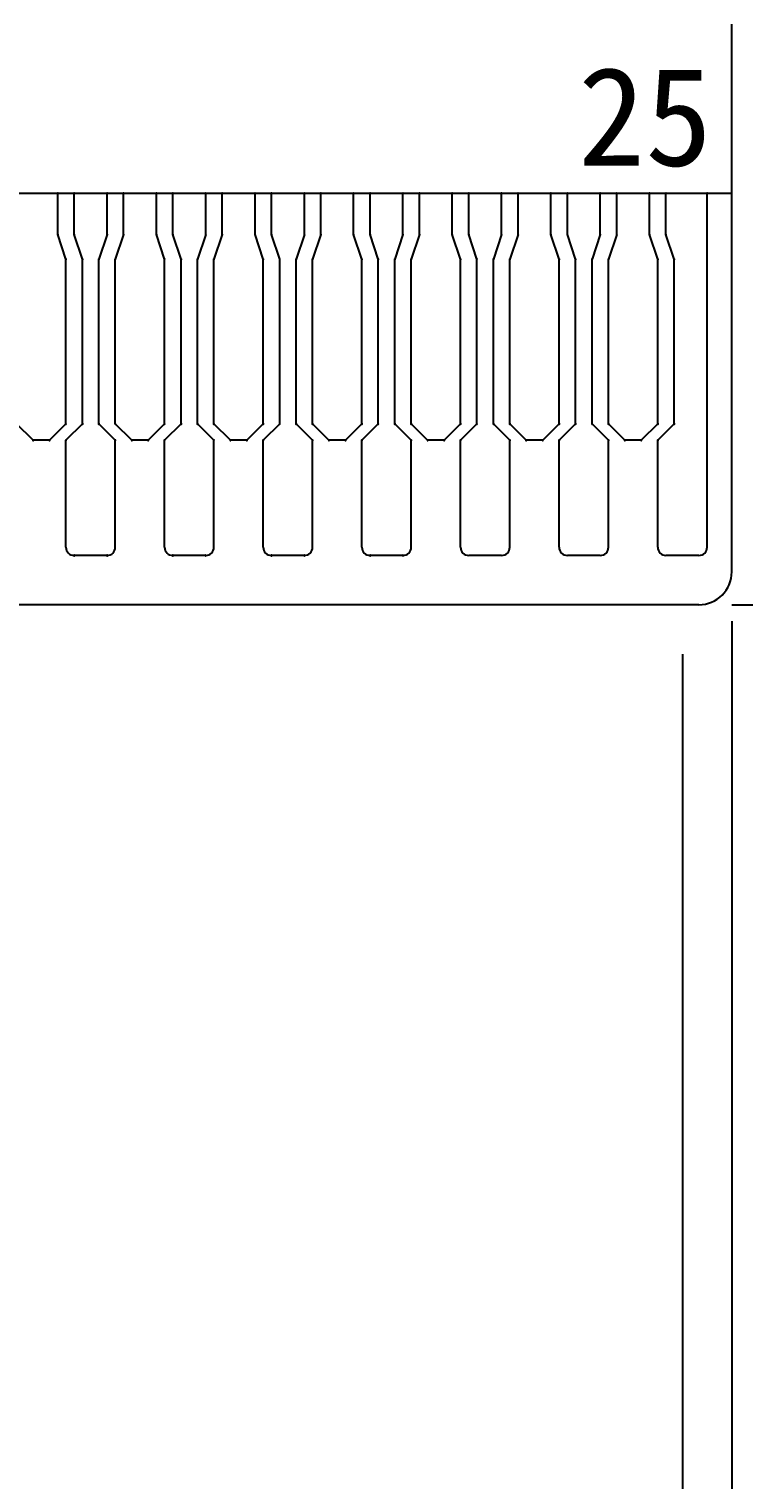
# Model space of a CAD drawing. Header units: millimetres. Extents: x 1040 to 3675, y 249 to 975.
# Drawn here: x 1476.22 to 1480.56, y 325.23 to 334.05 of the extents above; entities that cross this region are included whole.
import ezdxf

# ---------------------------------------------------------------- set-up
doc = ezdxf.new("R2010")
doc.units = ezdxf.units.MM
doc.layers.add('dim', color=3, linetype='Continuous')
doc.layers.add('KeepOutLayer', color=6, linetype='Continuous')
doc.styles.get("Standard").update_dxf_attribs({"font": 'txt', "bigfont": 'gbcbig.shx'})
doc.styles.add('宋体', font='')
doc.styles.get('宋体').set_extended_font_data('SimSun')
doc.dimstyles.new('ISO-25$0', dxfattribs={"dimtxt": 1.5, "dimasz": 1, "dimexe": 1, "dimexo": 0.3, "dimgap": 0.6, "dimtad": 0, "dimdsep": 46, "dimtxsty": 'Standard', "dimcen": 0, "dimadec": 0, "dimazin": 0, "dimtfac": 1, "dimtmove": 0, "dimatfit": 3, "dimfxl": 1, "dimarcsym": 0})

# ---------------------------------------------------------------- blocks, each defined once
blk = doc.blocks.new('*D108')
at = {"color": 0, "lineweight": -2, "transparency": 16777216}
for p, q in [((1472.6924, 330.4452), (1472.6924, 320.3546)), ((1480.4924, 330.4452), (1480.4924, 320.3546)), ((1472.6924, 321.3546), (1471.2598, 321.3546)), ((1479.4924, 321.3546), (1473.6924, 321.3546))]:
    blk.add_line(p, q, dxfattribs=at)
at = {"color": 0, "transparency": 16777216}
for points in [[(1473.6924, 321.5213), (1473.6924, 321.188), (1472.6924, 321.3546)], [(1479.4924, 321.5213), (1479.4924, 321.188), (1480.4924, 321.3546)]]:
    blk.add_solid(points, dxfattribs=at)
at = {"layer": 'Defpoints', "color": 0, "transparency": 16777216}
for p in [(1472.6924, 330.7452), (1480.4924, 330.7452), (1472.6924, 321.3546)]:
    blk.add_point(p, dxfattribs=at)
at = {"color": 0, "transparency": 16777216, "insert": (1466.5453, 321.3546), "char_height": 1.5, "attachment_point": 5, "style": '宋体'}
blk.add_mtext('7.8±0.1', dxfattribs=at)
blk = doc.blocks.new('*D111')
at = {"color": 0, "lineweight": -2, "transparency": 16777216}
for p, q in [((1472.9924, 330.2452), (1472.9924, 323.2445)), ((1480.1927, 330.2452), (1480.1927, 323.2445)), ((1472.9924, 324.2445), (1471.6924, 324.2445)), ((1479.1927, 324.2445), (1473.9924, 324.2445))]:
    blk.add_line(p, q, dxfattribs=at)
at = {"color": 0, "transparency": 16777216}
for points in [[(1473.9924, 324.4112), (1473.9924, 324.0779), (1472.9924, 324.2445)], [(1479.1927, 324.4112), (1479.1927, 324.0779), (1480.1927, 324.2445)]]:
    blk.add_solid(points, dxfattribs=at)
at = {"layer": 'Defpoints', "color": 0, "transparency": 16777216}
for p in [(1472.9924, 330.5452), (1480.1927, 330.5452), (1472.9924, 324.2445)]:
    blk.add_point(p, dxfattribs=at)
at = {"color": 0, "transparency": 16777216, "insert": (1466.3997, 324.2445), "char_height": 1.5, "attachment_point": 5, "style": '宋体'}
blk.add_mtext('7.2±0.03', dxfattribs=at)
blk = doc.blocks.new('*D112')
at = {"color": 0, "lineweight": -2, "transparency": 16777216}
for p, q in [((1476.8895, 336.045), (1491.4084, 336.045)), ((1490.4084, 335.045), (1490.4084, 331.5452)), ((1484.9424, 330.5452), (1491.4084, 330.5452)), ((1490.4084, 330.5452), (1490.4084, 329.0675))]:
    blk.add_line(p, q, dxfattribs=at)
at = {"color": 0, "transparency": 16777216}
for points in [[(1490.2418, 335.045), (1490.5751, 335.045), (1490.4084, 336.045)], [(1490.2418, 331.5452), (1490.5751, 331.5452), (1490.4084, 330.5452)]]:
    blk.add_solid(points, dxfattribs=at)
at = {"layer": 'Defpoints', "color": 0, "transparency": 16777216}
for p in [(1476.5895, 336.045), (1490.4084, 336.045), (1484.6424, 330.5452)]:
    blk.add_point(p, dxfattribs=at)
at = {"color": 0, "transparency": 16777216, "insert": (1490.4084, 324.3488), "char_height": 1.5, "attachment_point": 5, "rotation": 90, "style": '宋体'}
blk.add_mtext('5.5±0.1', dxfattribs=at)
blk = doc.blocks.new('*D113')
at = {"color": 0, "lineweight": -2, "transparency": 16777216}
for p, q in [((1485.1389, 334.0452), (1485.1389, 335.0452)), ((1480.7924, 333.0452), (1486.1389, 333.0452)), ((1485.1389, 333.0452), (1485.1389, 330.5452)), ((1480.5924, 330.5452), (1486.1389, 330.5452)), ((1485.1389, 329.5452), (1485.1389, 326.4809))]:
    blk.add_line(p, q, dxfattribs=at)
at = {"color": 0, "transparency": 16777216}
for points in [[(1484.9722, 334.0452), (1485.3056, 334.0452), (1485.1389, 333.0452)], [(1484.9722, 329.5452), (1485.3056, 329.5452), (1485.1389, 330.5452)]]:
    blk.add_solid(points, dxfattribs=at)
at = {"layer": 'Defpoints', "color": 0, "transparency": 16777216}
for p in [(1480.4924, 333.0452), (1485.1389, 333.0452), (1480.2924, 330.5452)]:
    blk.add_point(p, dxfattribs=at)
at = {"color": 0, "transparency": 16777216, "insert": (1485.1389, 321.7538), "char_height": 1.5, "attachment_point": 5, "rotation": 90, "style": '宋体'}
blk.add_mtext('2.5±0.1', dxfattribs=at)
blk = doc.blocks.new('*D218')
at = {"color": 0, "lineweight": -2, "transparency": 16777216}
for p, q in [((1476.8895, 338.045), (1496.155, 338.045)), ((1495.155, 337.045), (1495.155, 331.5452)), ((1480.4927, 330.5452), (1496.155, 330.5452)), ((1495.155, 330.5452), (1495.155, 329.5452))]:
    blk.add_line(p, q, dxfattribs=at)
at = {"color": 0, "transparency": 16777216}
for points in [[(1494.9883, 337.045), (1495.3216, 337.045), (1495.155, 338.045)], [(1494.9883, 331.5452), (1495.3216, 331.5452), (1495.155, 330.5452)]]:
    blk.add_solid(points, dxfattribs=at)
at = {"layer": 'Defpoints', "color": 0, "transparency": 16777216}
for p in [(1476.5895, 338.045), (1495.155, 338.045), (1480.1927, 330.5452)]:
    blk.add_point(p, dxfattribs=at)
at = {"color": 0, "transparency": 16777216, "insert": (1495.155, 324.8306), "char_height": 1.5, "attachment_point": 5, "rotation": 90, "style": '宋体'}
blk.add_mtext('7.5±0.1', dxfattribs=at)

msp = doc.modelspace()

# ---------------------------------------------------------------- linework, layer by layer
at = {"color": 30}
for p, q in [((1480.4924, 330.7452), (1480.4924, 334.0754)), ((1480.4924, 330.7452), (1480.4924, 333.8452)), ((1480.2924, 330.5452), (1472.8924, 330.5452))]:
    msp.add_line(p, q, dxfattribs=at)
msp.add_line((1480.4924, 333.0452), (1472.6924, 333.0452))
at = {"color": 30, "linetype": 'Continuous'}
msp.add_line((1480.2924, 330.5452), (1472.8924, 330.5452), dxfattribs=at)
at = {"color": 30}
msp.add_arc((1480.2924, 330.7452), 0.2, 270, 0, dxfattribs=at)
msp.add_arc((1480.2924, 330.7452), 0.2, 270, 0, dxfattribs=at)
at = {"layer": 'KeepOutLayer', "color": 2}
for p, q in [((1476.3927, 332.7952), (1476.3927, 333.0452)), ((1476.4927, 332.7952), (1476.4927, 333.0452)), ((1476.6927, 332.7952), (1476.6927, 333.0452)), ((1476.7927, 332.7952), (1476.7927, 333.0452)), ((1476.9927, 332.7952), (1476.9927, 333.0452)), ((1477.0927, 332.7952), (1477.0927, 333.0452)), ((1477.2927, 332.7952), (1477.2927, 333.0452)), ((1477.3927, 332.7952), (1477.3927, 333.0452)), ((1477.5927, 332.7952), (1477.5927, 333.0452)), ((1477.6927, 332.7952), (1477.6927, 333.0452)), ((1477.8927, 332.7952), (1477.8927, 333.0452)), ((1477.9927, 332.7952), (1477.9927, 333.0452)), ((1478.1927, 332.7952), (1478.1927, 333.0452)), ((1478.2927, 332.7952), (1478.2927, 333.0452)), ((1478.4927, 332.7952), (1478.4927, 333.0452)), ((1478.5927, 332.7952), (1478.5927, 333.0452)), ((1478.7927, 332.7952), (1478.7927, 333.0452)), ((1478.8927, 332.7952), (1478.8927, 333.0452)), ((1479.0927, 332.7952), (1479.0927, 333.0452)), ((1479.1927, 332.7952), (1479.1927, 333.0452)), ((1479.3927, 332.7952), (1479.3927, 333.0452)), ((1479.4927, 332.7952), (1479.4927, 333.0452)), ((1479.6927, 332.7952), (1479.6927, 333.0452)), ((1479.7927, 332.7952), (1479.7927, 333.0452)), ((1479.9927, 332.7952), (1479.9927, 333.0452)), ((1480.0927, 332.7952), (1480.0927, 333.0452)), ((1480.0927, 332.7952), (1480.0927, 333.0452)), ((1480.3427, 330.8952), (1480.3427, 333.0452)), ((1476.4427, 332.6452), (1476.3927, 332.7952)), ((1476.5427, 332.6452), (1476.4927, 332.7952)), ((1476.6927, 332.7952), (1476.6427, 332.6452)), ((1476.7927, 332.7952), (1476.7427, 332.6452)), ((1477.0427, 332.6452), (1476.9927, 332.7952)), ((1477.1427, 332.6452), (1477.0927, 332.7952)), ((1477.2927, 332.7952), (1477.2427, 332.6452)), ((1477.3927, 332.7952), (1477.3427, 332.6452)), ((1477.6427, 332.6452), (1477.5927, 332.7952)), ((1477.7427, 332.6452), (1477.6927, 332.7952)), ((1477.8927, 332.7952), (1477.8427, 332.6452)), ((1477.9927, 332.7952), (1477.9427, 332.6452)), ((1478.2427, 332.6452), (1478.1927, 332.7952)), ((1478.3427, 332.6452), (1478.2927, 332.7952)), ((1478.4927, 332.7952), (1478.4427, 332.6452)), ((1478.5927, 332.7952), (1478.5427, 332.6452)), ((1478.8427, 332.6452), (1478.7927, 332.7952)), ((1478.9427, 332.6452), (1478.8927, 332.7952)), ((1479.0927, 332.7952), (1479.0427, 332.6452)), ((1479.1927, 332.7952), (1479.1427, 332.6452)), ((1479.4427, 332.6452), (1479.3927, 332.7952)), ((1479.5427, 332.6452), (1479.4927, 332.7952)), ((1479.6927, 332.7952), (1479.6427, 332.6452)), ((1479.7927, 332.7952), (1479.7427, 332.6452)), ((1480.0427, 332.6452), (1479.9927, 332.7952)), ((1480.1427, 332.6452), (1480.0927, 332.7952)), ((1480.1427, 332.6452), (1480.0927, 332.7952)), ((1476.4427, 331.6452), (1476.4427, 332.6452)), ((1476.5427, 331.6452), (1476.5427, 332.6452)), ((1476.6427, 331.6452), (1476.6427, 332.6452)), ((1476.7427, 331.6452), (1476.7427, 332.6452)), ((1477.0427, 331.6452), (1477.0427, 332.6452)), ((1477.1427, 331.6452), (1477.1427, 332.6452)), ((1477.2427, 331.6452), (1477.2427, 332.6452)), ((1477.3427, 331.6452), (1477.3427, 332.6452)), ((1477.6427, 331.6452), (1477.6427, 332.6452)), ((1477.7427, 331.6452), (1477.7427, 332.6452)), ((1477.8427, 331.6452), (1477.8427, 332.6452)), ((1477.9427, 331.6452), (1477.9427, 332.6452)), ((1478.2427, 331.6452), (1478.2427, 332.6452)), ((1478.3427, 331.6452), (1478.3427, 332.6452)), ((1478.4427, 331.6452), (1478.4427, 332.6452)), ((1478.5427, 331.6452), (1478.5427, 332.6452)), ((1478.8427, 331.6452), (1478.8427, 332.6452)), ((1478.9427, 331.6452), (1478.9427, 332.6452)), ((1479.0427, 331.6452), (1479.0427, 332.6452)), ((1479.1427, 331.6452), (1479.1427, 332.6452)), ((1479.4427, 331.6452), (1479.4427, 332.6452)), ((1479.5427, 331.6452), (1479.5427, 332.6452)), ((1479.6427, 331.6452), (1479.6427, 332.6452)), ((1479.7427, 331.6452), (1479.7427, 332.6452)), ((1480.0427, 331.6452), (1480.0427, 332.6452)), ((1480.0427, 331.6452), (1480.0427, 332.6452)), ((1480.1427, 331.6452), (1480.1427, 332.6452)), ((1480.1427, 331.6452), (1480.1427, 332.6452)), ((1476.2427, 331.5452), (1476.1427, 331.6452)), ((1476.4427, 331.6452), (1476.3427, 331.5452)), ((1476.5427, 331.6452), (1476.4427, 331.5452)), ((1476.7427, 331.5452), (1476.6427, 331.6452)), ((1476.8427, 331.5452), (1476.7427, 331.6452)), ((1477.0427, 331.6452), (1476.9427, 331.5452)), ((1477.1427, 331.6452), (1477.0427, 331.5452)), ((1477.3427, 331.5452), (1477.2427, 331.6452)), ((1477.4427, 331.5452), (1477.3427, 331.6452)), ((1477.6427, 331.6452), (1477.5427, 331.5452)), ((1477.7427, 331.6452), (1477.6427, 331.5452)), ((1477.9427, 331.5452), (1477.8427, 331.6452)), ((1478.0427, 331.5452), (1477.9427, 331.6452)), ((1478.2427, 331.6452), (1478.1427, 331.5452)), ((1478.3427, 331.6452), (1478.2427, 331.5452)), ((1478.5427, 331.5452), (1478.4427, 331.6452)), ((1478.6427, 331.5452), (1478.5427, 331.6452)), ((1478.8427, 331.6452), (1478.7427, 331.5452)), ((1478.9427, 331.6452), (1478.8427, 331.5452)), ((1479.1427, 331.5452), (1479.0427, 331.6452)), ((1479.2427, 331.5452), (1479.1427, 331.6452)), ((1479.4427, 331.6452), (1479.3427, 331.5452)), ((1479.5427, 331.6452), (1479.4427, 331.5452)), ((1479.7427, 331.5452), (1479.6427, 331.6452)), ((1479.8427, 331.5452), (1479.7427, 331.6452)), ((1480.0427, 331.6452), (1479.9427, 331.5452)), ((1480.1427, 331.6452), (1480.0427, 331.5452)), ((1480.1427, 331.6452), (1480.0427, 331.5452)), ((1476.3427, 331.5452), (1476.2427, 331.5452)), ((1476.4427, 330.8952), (1476.4427, 331.5452)), ((1476.7427, 330.8952), (1476.7427, 331.5452)), ((1476.9427, 331.5452), (1476.8427, 331.5452)), ((1477.0427, 330.8952), (1477.0427, 331.5452)), ((1477.3427, 330.8952), (1477.3427, 331.5452)), ((1477.5427, 331.5452), (1477.4427, 331.5452)), ((1477.6427, 330.8952), (1477.6427, 331.5452)), ((1477.6427, 330.8952), (1477.6427, 331.5452)), ((1477.9427, 330.8952), (1477.9427, 331.5452)), ((1478.1427, 331.5452), (1478.0427, 331.5452)), ((1478.2427, 330.8952), (1478.2427, 331.5452)), ((1478.5427, 330.8952), (1478.5427, 331.5452)), ((1478.7427, 331.5452), (1478.6427, 331.5452)), ((1478.8427, 330.8952), (1478.8427, 331.5452)), ((1479.1427, 330.8952), (1479.1427, 331.5452)), ((1479.3427, 331.5452), (1479.2427, 331.5452)), ((1479.4427, 330.8952), (1479.4427, 331.5452)), ((1479.7427, 330.8952), (1479.7427, 331.5452)), ((1479.9427, 331.5452), (1479.8427, 331.5452)), ((1480.0427, 330.8952), (1480.0427, 331.5452)), ((1480.3427, 330.8952), (1480.3427, 331.5452)), ((1476.6927, 330.8452), (1476.4927, 330.8452)), ((1477.2927, 330.8452), (1477.0927, 330.8452)), ((1477.8927, 330.8452), (1477.6927, 330.8452)), ((1478.4927, 330.8452), (1478.2927, 330.8452)), ((1479.0927, 330.8452), (1478.8927, 330.8452)), ((1479.6927, 330.8452), (1479.4927, 330.8452)), ((1480.2927, 330.8452), (1480.0927, 330.8452)), ((1480.2927, 330.8452), (1480.0927, 330.8452))]:
    msp.add_line(p, q, dxfattribs=at)
for centre, radius, start, end in [((1476.3927, 333.0452), 0.0025, 0, 180), ((1476.3927, 333.0452), 0.0025, 180, 0), ((1476.4927, 333.0452), 0.0025, 0, 180), ((1476.4927, 333.0452), 0.0025, 180, 0), ((1476.6927, 333.0452), 0.0025, 0, 180), ((1476.6927, 333.0452), 0.0025, 180, 0), ((1476.7927, 333.0452), 0.0025, 0, 180), ((1476.7927, 333.0452), 0.0025, 180, 0), ((1476.9927, 333.0452), 0.0025, 0, 180), ((1476.9927, 333.0452), 0.0025, 180, 0), ((1477.0927, 333.0452), 0.0025, 0, 180), ((1477.0927, 333.0452), 0.0025, 180, 0), ((1477.2927, 333.0452), 0.0025, 0, 180), ((1477.2927, 333.0452), 0.0025, 180, 0), ((1477.3927, 333.0452), 0.0025, 0, 180), ((1477.3927, 333.0452), 0.0025, 180, 0), ((1477.5927, 333.0452), 0.0025, 0, 180), ((1477.5927, 333.0452), 0.0025, 180, 0), ((1477.6927, 333.0452), 0.0025, 0, 180), ((1477.6927, 333.0452), 0.0025, 180, 0), ((1477.8927, 333.0452), 0.0025, 0, 180), ((1477.8927, 333.0452), 0.0025, 180, 0), ((1477.9927, 333.0452), 0.0025, 0, 180), ((1477.9927, 333.0452), 0.0025, 180, 0), ((1478.1927, 333.0452), 0.0025, 0, 180), ((1478.1927, 333.0452), 0.0025, 180, 0), ((1478.2927, 333.0452), 0.0025, 0, 180), ((1478.2927, 333.0452), 0.0025, 180, 0), ((1478.4927, 333.0452), 0.0025, 0, 180), ((1478.4927, 333.0452), 0.0025, 180, 0), ((1478.5927, 333.0452), 0.0025, 0, 180), ((1478.5927, 333.0452), 0.0025, 180, 0), ((1478.7927, 333.0452), 0.0025, 0, 180), ((1478.7927, 333.0452), 0.0025, 180, 0), ((1478.8927, 333.0452), 0.0025, 0, 180), ((1478.8927, 333.0452), 0.0025, 180, 0), ((1479.0927, 333.0452), 0.0025, 0, 180), ((1479.0927, 333.0452), 0.0025, 180, 0), ((1479.1927, 333.0452), 0.0025, 0, 180), ((1479.1927, 333.0452), 0.0025, 180, 0), ((1479.3927, 333.0452), 0.0025, 0, 180), ((1479.3927, 333.0452), 0.0025, 180, 0), ((1479.4927, 333.0452), 0.0025, 0, 180), ((1479.4927, 333.0452), 0.0025, 180, 0), ((1479.6927, 333.0452), 0.0025, 0, 180), ((1479.6927, 333.0452), 0.0025, 180, 0), ((1479.7927, 333.0452), 0.0025, 0, 180), ((1479.7927, 333.0452), 0.0025, 180, 0), ((1479.9927, 333.0452), 0.0025, 0, 180), ((1479.9927, 333.0452), 0.0025, 180, 0), ((1480.0927, 333.0452), 0.0025, 0, 180), ((1480.0927, 333.0452), 0.0025, 0, 180), ((1480.0927, 333.0452), 0.0025, 180, 0), ((1480.0927, 333.0452), 0.0025, 180, 0), ((1480.3427, 333.0452), 0.0025, 0, 180), ((1480.3427, 333.0452), 0.0025, 180, 0), ((1476.3927, 332.7952), 0.0025, 0, 180), ((1476.3927, 332.7952), 0.0025, 0, 180), ((1476.3927, 332.7952), 0.0025, 180, 0), ((1476.3927, 332.7952), 0.0025, 180, 0), ((1476.4927, 332.7952), 0.0025, 0, 180), ((1476.4927, 332.7952), 0.0025, 0, 180), ((1476.4927, 332.7952), 0.0025, 180, 0), ((1476.4927, 332.7952), 0.0025, 180, 0), ((1476.6927, 332.7952), 0.0025, 0, 180), ((1476.6927, 332.7952), 0.0025, 0, 180), ((1476.6927, 332.7952), 0.0025, 180, 0), ((1476.6927, 332.7952), 0.0025, 180, 0), ((1476.7927, 332.7952), 0.0025, 0, 180), ((1476.7927, 332.7952), 0.0025, 0, 180), ((1476.7927, 332.7952), 0.0025, 180, 0), ((1476.7927, 332.7952), 0.0025, 180, 0), ((1476.9927, 332.7952), 0.0025, 0, 180), ((1476.9927, 332.7952), 0.0025, 0, 180), ((1476.9927, 332.7952), 0.0025, 180, 0), ((1476.9927, 332.7952), 0.0025, 180, 0), ((1477.0927, 332.7952), 0.0025, 0, 180), ((1477.0927, 332.7952), 0.0025, 0, 180), ((1477.0927, 332.7952), 0.0025, 180, 0), ((1477.0927, 332.7952), 0.0025, 180, 0), ((1477.2927, 332.7952), 0.0025, 0, 180), ((1477.2927, 332.7952), 0.0025, 0, 180), ((1477.2927, 332.7952), 0.0025, 180, 0), ((1477.2927, 332.7952), 0.0025, 180, 0), ((1477.3927, 332.7952), 0.0025, 0, 180), ((1477.3927, 332.7952), 0.0025, 0, 180), ((1477.3927, 332.7952), 0.0025, 180, 0), ((1477.3927, 332.7952), 0.0025, 180, 0), ((1477.5927, 332.7952), 0.0025, 0, 180), ((1477.5927, 332.7952), 0.0025, 0, 180), ((1477.5927, 332.7952), 0.0025, 180, 0), ((1477.5927, 332.7952), 0.0025, 180, 0), ((1477.6927, 332.7952), 0.0025, 0, 180), ((1477.6927, 332.7952), 0.0025, 0, 180), ((1477.6927, 332.7952), 0.0025, 180, 0), ((1477.6927, 332.7952), 0.0025, 180, 0), ((1477.8927, 332.7952), 0.0025, 0, 180), ((1477.8927, 332.7952), 0.0025, 0, 180), ((1477.8927, 332.7952), 0.0025, 180, 0), ((1477.8927, 332.7952), 0.0025, 180, 0), ((1477.9927, 332.7952), 0.0025, 0, 180), ((1477.9927, 332.7952), 0.0025, 0, 180), ((1477.9927, 332.7952), 0.0025, 180, 0), ((1477.9927, 332.7952), 0.0025, 180, 0), ((1478.1927, 332.7952), 0.0025, 0, 180), ((1478.1927, 332.7952), 0.0025, 0, 180), ((1478.1927, 332.7952), 0.0025, 180, 0), ((1478.1927, 332.7952), 0.0025, 180, 0), ((1478.2927, 332.7952), 0.0025, 0, 180), ((1478.2927, 332.7952), 0.0025, 0, 180), ((1478.2927, 332.7952), 0.0025, 180, 0), ((1478.2927, 332.7952), 0.0025, 180, 0), ((1478.4927, 332.7952), 0.0025, 0, 180), ((1478.4927, 332.7952), 0.0025, 0, 180), ((1478.4927, 332.7952), 0.0025, 180, 0), ((1478.4927, 332.7952), 0.0025, 180, 0), ((1478.5927, 332.7952), 0.0025, 0, 180), ((1478.5927, 332.7952), 0.0025, 0, 180), ((1478.5927, 332.7952), 0.0025, 180, 0), ((1478.5927, 332.7952), 0.0025, 180, 0), ((1478.7927, 332.7952), 0.0025, 0, 180), ((1478.7927, 332.7952), 0.0025, 0, 180), ((1478.7927, 332.7952), 0.0025, 180, 0), ((1478.7927, 332.7952), 0.0025, 180, 0), ((1478.8927, 332.7952), 0.0025, 0, 180), ((1478.8927, 332.7952), 0.0025, 0, 180), ((1478.8927, 332.7952), 0.0025, 180, 0), ((1478.8927, 332.7952), 0.0025, 180, 0), ((1479.0927, 332.7952), 0.0025, 0, 180), ((1479.0927, 332.7952), 0.0025, 0, 180), ((1479.0927, 332.7952), 0.0025, 180, 0), ((1479.0927, 332.7952), 0.0025, 180, 0), ((1479.1927, 332.7952), 0.0025, 0, 180), ((1479.1927, 332.7952), 0.0025, 0, 180), ((1479.1927, 332.7952), 0.0025, 180, 0), ((1479.1927, 332.7952), 0.0025, 180, 0), ((1479.3927, 332.7952), 0.0025, 0, 180), ((1479.3927, 332.7952), 0.0025, 0, 180), ((1479.3927, 332.7952), 0.0025, 180, 0), ((1479.3927, 332.7952), 0.0025, 180, 0), ((1479.4927, 332.7952), 0.0025, 0, 180), ((1479.4927, 332.7952), 0.0025, 0, 180), ((1479.4927, 332.7952), 0.0025, 180, 0), ((1479.4927, 332.7952), 0.0025, 180, 0), ((1479.6927, 332.7952), 0.0025, 0, 180), ((1479.6927, 332.7952), 0.0025, 0, 180), ((1479.6927, 332.7952), 0.0025, 180, 0), ((1479.6927, 332.7952), 0.0025, 180, 0), ((1479.7927, 332.7952), 0.0025, 0, 180), ((1479.7927, 332.7952), 0.0025, 0, 180), ((1479.7927, 332.7952), 0.0025, 180, 0), ((1479.7927, 332.7952), 0.0025, 180, 0), ((1479.9927, 332.7952), 0.0025, 0, 180), ((1479.9927, 332.7952), 0.0025, 0, 180), ((1479.9927, 332.7952), 0.0025, 180, 0), ((1479.9927, 332.7952), 0.0025, 180, 0), ((1480.0927, 332.7952), 0.0025, 0, 180), ((1480.0927, 332.7952), 0.0025, 0, 180), ((1480.0927, 332.7952), 0.0025, 0, 180), ((1480.0927, 332.7952), 0.0025, 0, 180), ((1480.0927, 332.7952), 0.0025, 180, 0), ((1480.0927, 332.7952), 0.0025, 180, 0), ((1480.0927, 332.7952), 0.0025, 180, 0), ((1480.0927, 332.7952), 0.0025, 180, 0), ((1476.4427, 332.6452), 0.0025, 0, 180), ((1476.4427, 332.6452), 0.0025, 0, 180), ((1476.4427, 332.6452), 0.0025, 180, 0), ((1476.4427, 332.6452), 0.0025, 180, 0), ((1476.5427, 332.6452), 0.0025, 0, 180), ((1476.5427, 332.6452), 0.0025, 0, 180), ((1476.5427, 332.6452), 0.0025, 180, 0), ((1476.5427, 332.6452), 0.0025, 180, 0), ((1476.6427, 332.6452), 0.0025, 0, 180), ((1476.6427, 332.6452), 0.0025, 0, 180), ((1476.6427, 332.6452), 0.0025, 180, 0), ((1476.6427, 332.6452), 0.0025, 180, 0), ((1476.7427, 332.6452), 0.0025, 0, 180), ((1476.7427, 332.6452), 0.0025, 0, 180), ((1476.7427, 332.6452), 0.0025, 180, 0), ((1476.7427, 332.6452), 0.0025, 180, 0), ((1477.0427, 332.6452), 0.0025, 0, 180), ((1477.0427, 332.6452), 0.0025, 0, 180), ((1477.0427, 332.6452), 0.0025, 180, 0), ((1477.0427, 332.6452), 0.0025, 180, 0), ((1477.1427, 332.6452), 0.0025, 0, 180), ((1477.1427, 332.6452), 0.0025, 0, 180), ((1477.1427, 332.6452), 0.0025, 180, 0), ((1477.1427, 332.6452), 0.0025, 180, 0), ((1477.2427, 332.6452), 0.0025, 0, 180), ((1477.2427, 332.6452), 0.0025, 0, 180), ((1477.2427, 332.6452), 0.0025, 180, 0), ((1477.2427, 332.6452), 0.0025, 180, 0), ((1477.3427, 332.6452), 0.0025, 0, 180), ((1477.3427, 332.6452), 0.0025, 0, 180), ((1477.3427, 332.6452), 0.0025, 180, 0), ((1477.3427, 332.6452), 0.0025, 180, 0), ((1477.6427, 332.6452), 0.0025, 0, 180), ((1477.6427, 332.6452), 0.0025, 0, 180), ((1477.6427, 332.6452), 0.0025, 180, 0), ((1477.6427, 332.6452), 0.0025, 180, 0), ((1477.7427, 332.6452), 0.0025, 0, 180), ((1477.7427, 332.6452), 0.0025, 0, 180), ((1477.7427, 332.6452), 0.0025, 180, 0), ((1477.7427, 332.6452), 0.0025, 180, 0), ((1477.8427, 332.6452), 0.0025, 0, 180), ((1477.8427, 332.6452), 0.0025, 0, 180), ((1477.8427, 332.6452), 0.0025, 180, 0), ((1477.8427, 332.6452), 0.0025, 180, 0), ((1477.9427, 332.6452), 0.0025, 0, 180), ((1477.9427, 332.6452), 0.0025, 0, 180), ((1477.9427, 332.6452), 0.0025, 180, 0), ((1477.9427, 332.6452), 0.0025, 180, 0), ((1478.2427, 332.6452), 0.0025, 0, 180), ((1478.2427, 332.6452), 0.0025, 0, 180), ((1478.2427, 332.6452), 0.0025, 180, 0), ((1478.2427, 332.6452), 0.0025, 180, 0), ((1478.3427, 332.6452), 0.0025, 0, 180), ((1478.3427, 332.6452), 0.0025, 0, 180), ((1478.3427, 332.6452), 0.0025, 180, 0), ((1478.3427, 332.6452), 0.0025, 180, 0), ((1478.4427, 332.6452), 0.0025, 0, 180), ((1478.4427, 332.6452), 0.0025, 0, 180), ((1478.4427, 332.6452), 0.0025, 180, 0), ((1478.4427, 332.6452), 0.0025, 180, 0), ((1478.5427, 332.6452), 0.0025, 0, 180), ((1478.5427, 332.6452), 0.0025, 0, 180), ((1478.5427, 332.6452), 0.0025, 180, 0), ((1478.5427, 332.6452), 0.0025, 180, 0), ((1478.8427, 332.6452), 0.0025, 0, 180), ((1478.8427, 332.6452), 0.0025, 0, 180), ((1478.8427, 332.6452), 0.0025, 180, 0), ((1478.8427, 332.6452), 0.0025, 180, 0), ((1478.9427, 332.6452), 0.0025, 0, 180), ((1478.9427, 332.6452), 0.0025, 0, 180), ((1478.9427, 332.6452), 0.0025, 180, 0), ((1478.9427, 332.6452), 0.0025, 180, 0), ((1479.0427, 332.6452), 0.0025, 0, 180), ((1479.0427, 332.6452), 0.0025, 0, 180), ((1479.0427, 332.6452), 0.0025, 180, 0), ((1479.0427, 332.6452), 0.0025, 180, 0), ((1479.1427, 332.6452), 0.0025, 0, 180), ((1479.1427, 332.6452), 0.0025, 0, 180), ((1479.1427, 332.6452), 0.0025, 180, 0), ((1479.1427, 332.6452), 0.0025, 180, 0), ((1479.4427, 332.6452), 0.0025, 0, 180), ((1479.4427, 332.6452), 0.0025, 0, 180), ((1479.4427, 332.6452), 0.0025, 180, 0), ((1479.4427, 332.6452), 0.0025, 180, 0), ((1479.5427, 332.6452), 0.0025, 0, 180), ((1479.5427, 332.6452), 0.0025, 0, 180), ((1479.5427, 332.6452), 0.0025, 180, 0), ((1479.5427, 332.6452), 0.0025, 180, 0), ((1479.6427, 332.6452), 0.0025, 0, 180), ((1479.6427, 332.6452), 0.0025, 0, 180), ((1479.6427, 332.6452), 0.0025, 180, 0), ((1479.6427, 332.6452), 0.0025, 180, 0), ((1479.7427, 332.6452), 0.0025, 0, 180), ((1479.7427, 332.6452), 0.0025, 0, 180), ((1479.7427, 332.6452), 0.0025, 180, 0), ((1479.7427, 332.6452), 0.0025, 180, 0), ((1480.0427, 332.6452), 0.0025, 0, 180), ((1480.0427, 332.6452), 0.0025, 0, 180), ((1480.0427, 332.6452), 0.0025, 0, 180), ((1480.0427, 332.6452), 0.0025, 180, 0), ((1480.0427, 332.6452), 0.0025, 180, 0), ((1480.0427, 332.6452), 0.0025, 180, 0), ((1480.1427, 332.6452), 0.0025, 0, 180), ((1480.1427, 332.6452), 0.0025, 0, 180), ((1480.1427, 332.6452), 0.0025, 0, 180), ((1480.1427, 332.6452), 0.0025, 0, 180), ((1480.1427, 332.6452), 0.0025, 180, 0), ((1480.1427, 332.6452), 0.0025, 180, 0), ((1480.1427, 332.6452), 0.0025, 180, 0), ((1480.1427, 332.6452), 0.0025, 180, 0), ((1476.4427, 331.6452), 0.0025, 0, 180), ((1476.4427, 331.6452), 0.0025, 0, 180), ((1476.4427, 331.6452), 0.0025, 180, 0), ((1476.4427, 331.6452), 0.0025, 180, 0), ((1476.5427, 331.6452), 0.0025, 0, 180), ((1476.5427, 331.6452), 0.0025, 0, 180), ((1476.5427, 331.6452), 0.0025, 180, 0), ((1476.5427, 331.6452), 0.0025, 180, 0), ((1476.6427, 331.6452), 0.0025, 0, 180), ((1476.6427, 331.6452), 0.0025, 0, 180), ((1476.6427, 331.6452), 0.0025, 180, 0), ((1476.6427, 331.6452), 0.0025, 180, 0), ((1476.7427, 331.6452), 0.0025, 0, 180), ((1476.7427, 331.6452), 0.0025, 0, 180), ((1476.7427, 331.6452), 0.0025, 180, 0), ((1476.7427, 331.6452), 0.0025, 180, 0), ((1477.0427, 331.6452), 0.0025, 0, 180), ((1477.0427, 331.6452), 0.0025, 0, 180), ((1477.0427, 331.6452), 0.0025, 180, 0), ((1477.0427, 331.6452), 0.0025, 180, 0), ((1477.1427, 331.6452), 0.0025, 0, 180), ((1477.1427, 331.6452), 0.0025, 0, 180), ((1477.1427, 331.6452), 0.0025, 180, 0), ((1477.1427, 331.6452), 0.0025, 180, 0), ((1477.2427, 331.6452), 0.0025, 0, 180), ((1477.2427, 331.6452), 0.0025, 0, 180), ((1477.2427, 331.6452), 0.0025, 180, 0), ((1477.2427, 331.6452), 0.0025, 180, 0), ((1477.3427, 331.6452), 0.0025, 0, 180), ((1477.3427, 331.6452), 0.0025, 0, 180), ((1477.3427, 331.6452), 0.0025, 180, 0), ((1477.3427, 331.6452), 0.0025, 180, 0), ((1477.6427, 331.6452), 0.0025, 0, 180), ((1477.6427, 331.6452), 0.0025, 0, 180), ((1477.6427, 331.6452), 0.0025, 180, 0), ((1477.6427, 331.6452), 0.0025, 180, 0), ((1477.7427, 331.6452), 0.0025, 0, 180), ((1477.7427, 331.6452), 0.0025, 0, 180), ((1477.7427, 331.6452), 0.0025, 180, 0), ((1477.7427, 331.6452), 0.0025, 180, 0), ((1477.8427, 331.6452), 0.0025, 0, 180), ((1477.8427, 331.6452), 0.0025, 0, 180), ((1477.8427, 331.6452), 0.0025, 180, 0), ((1477.8427, 331.6452), 0.0025, 180, 0), ((1477.9427, 331.6452), 0.0025, 0, 180), ((1477.9427, 331.6452), 0.0025, 0, 180), ((1477.9427, 331.6452), 0.0025, 180, 0), ((1477.9427, 331.6452), 0.0025, 180, 0), ((1478.2427, 331.6452), 0.0025, 0, 180), ((1478.2427, 331.6452), 0.0025, 0, 180), ((1478.2427, 331.6452), 0.0025, 180, 0), ((1478.2427, 331.6452), 0.0025, 180, 0), ((1478.3427, 331.6452), 0.0025, 0, 180), ((1478.3427, 331.6452), 0.0025, 0, 180), ((1478.3427, 331.6452), 0.0025, 180, 0), ((1478.3427, 331.6452), 0.0025, 180, 0), ((1478.4427, 331.6452), 0.0025, 0, 180), ((1478.4427, 331.6452), 0.0025, 0, 180), ((1478.4427, 331.6452), 0.0025, 180, 0), ((1478.4427, 331.6452), 0.0025, 180, 0), ((1478.5427, 331.6452), 0.0025, 0, 180), ((1478.5427, 331.6452), 0.0025, 0, 180), ((1478.5427, 331.6452), 0.0025, 180, 0), ((1478.5427, 331.6452), 0.0025, 180, 0), ((1478.8427, 331.6452), 0.0025, 0, 180), ((1478.8427, 331.6452), 0.0025, 0, 180), ((1478.8427, 331.6452), 0.0025, 180, 0), ((1478.8427, 331.6452), 0.0025, 180, 0), ((1478.9427, 331.6452), 0.0025, 0, 180), ((1478.9427, 331.6452), 0.0025, 0, 180), ((1478.9427, 331.6452), 0.0025, 180, 0), ((1478.9427, 331.6452), 0.0025, 180, 0), ((1479.0427, 331.6452), 0.0025, 0, 180), ((1479.0427, 331.6452), 0.0025, 0, 180), ((1479.0427, 331.6452), 0.0025, 180, 0), ((1479.0427, 331.6452), 0.0025, 180, 0), ((1479.1427, 331.6452), 0.0025, 0, 180), ((1479.1427, 331.6452), 0.0025, 0, 180), ((1479.1427, 331.6452), 0.0025, 180, 0), ((1479.1427, 331.6452), 0.0025, 180, 0), ((1479.4427, 331.6452), 0.0025, 0, 180), ((1479.4427, 331.6452), 0.0025, 0, 180), ((1479.4427, 331.6452), 0.0025, 180, 0), ((1479.4427, 331.6452), 0.0025, 180, 0), ((1479.5427, 331.6452), 0.0025, 0, 180), ((1479.5427, 331.6452), 0.0025, 0, 180), ((1479.5427, 331.6452), 0.0025, 180, 0), ((1479.5427, 331.6452), 0.0025, 180, 0), ((1479.6427, 331.6452), 0.0025, 0, 180), ((1479.6427, 331.6452), 0.0025, 0, 180), ((1479.6427, 331.6452), 0.0025, 180, 0), ((1479.6427, 331.6452), 0.0025, 180, 0), ((1479.7427, 331.6452), 0.0025, 0, 180), ((1479.7427, 331.6452), 0.0025, 0, 180), ((1479.7427, 331.6452), 0.0025, 180, 0), ((1479.7427, 331.6452), 0.0025, 180, 0), ((1480.0427, 331.6452), 0.0025, 0, 180), ((1480.0427, 331.6452), 0.0025, 0, 180), ((1480.0427, 331.6452), 0.0025, 0, 180), ((1480.0427, 331.6452), 0.0025, 180, 0), ((1480.0427, 331.6452), 0.0025, 180, 0), ((1480.0427, 331.6452), 0.0025, 180, 0), ((1480.1427, 331.6452), 0.0025, 0, 180), ((1480.1427, 331.6452), 0.0025, 0, 180), ((1480.1427, 331.6452), 0.0025, 0, 180), ((1480.1427, 331.6452), 0.0025, 0, 180), ((1480.1427, 331.6452), 0.0025, 180, 0), ((1480.1427, 331.6452), 0.0025, 180, 0), ((1480.1427, 331.6452), 0.0025, 180, 0), ((1480.1427, 331.6452), 0.0025, 180, 0), ((1476.2427, 331.5452), 0.0025, 0, 180), ((1476.2427, 331.5452), 0.0025, 0, 180), ((1476.2427, 331.5452), 0.0025, 180, 0), ((1476.2427, 331.5452), 0.0025, 180, 0), ((1476.3427, 331.5452), 0.0025, 0, 180), ((1476.3427, 331.5452), 0.0025, 0, 180), ((1476.3427, 331.5452), 0.0025, 180, 0), ((1476.3427, 331.5452), 0.0025, 180, 0), ((1476.4427, 331.5452), 0.0025, 0, 180), ((1476.4427, 331.5452), 0.0025, 0, 180), ((1476.4427, 331.5452), 0.0025, 180, 0), ((1476.4427, 331.5452), 0.0025, 180, 0), ((1476.7427, 331.5452), 0.0025, 0, 180), ((1476.7427, 331.5452), 0.0025, 0, 180), ((1476.7427, 331.5452), 0.0025, 180, 0), ((1476.7427, 331.5452), 0.0025, 180, 0), ((1476.8427, 331.5452), 0.0025, 0, 180), ((1476.8427, 331.5452), 0.0025, 0, 180), ((1476.8427, 331.5452), 0.0025, 180, 0), ((1476.8427, 331.5452), 0.0025, 180, 0), ((1476.9427, 331.5452), 0.0025, 0, 180), ((1476.9427, 331.5452), 0.0025, 0, 180), ((1476.9427, 331.5452), 0.0025, 180, 0), ((1476.9427, 331.5452), 0.0025, 180, 0), ((1477.0427, 331.5452), 0.0025, 0, 180), ((1477.0427, 331.5452), 0.0025, 0, 180), ((1477.0427, 331.5452), 0.0025, 180, 0), ((1477.0427, 331.5452), 0.0025, 180, 0), ((1477.3427, 331.5452), 0.0025, 0, 180), ((1477.3427, 331.5452), 0.0025, 0, 180), ((1477.3427, 331.5452), 0.0025, 180, 0), ((1477.3427, 331.5452), 0.0025, 180, 0), ((1477.4427, 331.5452), 0.0025, 0, 180), ((1477.4427, 331.5452), 0.0025, 0, 180), ((1477.4427, 331.5452), 0.0025, 180, 0), ((1477.4427, 331.5452), 0.0025, 180, 0), ((1477.5427, 331.5452), 0.0025, 0, 180), ((1477.5427, 331.5452), 0.0025, 0, 180), ((1477.5427, 331.5452), 0.0025, 180, 0), ((1477.5427, 331.5452), 0.0025, 180, 0), ((1477.6427, 331.5452), 0.0025, 0, 180), ((1477.6427, 331.5452), 0.0025, 0, 180), ((1477.6427, 331.5452), 0.0025, 0, 180), ((1477.6427, 331.5452), 0.0025, 180, 0), ((1477.6427, 331.5452), 0.0025, 180, 0), ((1477.6427, 331.5452), 0.0025, 180, 0), ((1477.9427, 331.5452), 0.0025, 0, 180), ((1477.9427, 331.5452), 0.0025, 0, 180), ((1477.9427, 331.5452), 0.0025, 180, 0), ((1477.9427, 331.5452), 0.0025, 180, 0), ((1478.0427, 331.5452), 0.0025, 0, 180), ((1478.0427, 331.5452), 0.0025, 0, 180), ((1478.0427, 331.5452), 0.0025, 180, 0), ((1478.0427, 331.5452), 0.0025, 180, 0), ((1478.1427, 331.5452), 0.0025, 0, 180), ((1478.1427, 331.5452), 0.0025, 0, 180), ((1478.1427, 331.5452), 0.0025, 180, 0), ((1478.1427, 331.5452), 0.0025, 180, 0), ((1478.2427, 331.5452), 0.0025, 0, 180), ((1478.2427, 331.5452), 0.0025, 0, 180), ((1478.2427, 331.5452), 0.0025, 180, 0), ((1478.2427, 331.5452), 0.0025, 180, 0), ((1478.5427, 331.5452), 0.0025, 0, 180), ((1478.5427, 331.5452), 0.0025, 0, 180), ((1478.5427, 331.5452), 0.0025, 180, 0), ((1478.5427, 331.5452), 0.0025, 180, 0), ((1478.6427, 331.5452), 0.0025, 0, 180), ((1478.6427, 331.5452), 0.0025, 0, 180), ((1478.6427, 331.5452), 0.0025, 180, 0), ((1478.6427, 331.5452), 0.0025, 180, 0), ((1478.7427, 331.5452), 0.0025, 0, 180), ((1478.7427, 331.5452), 0.0025, 0, 180), ((1478.7427, 331.5452), 0.0025, 180, 0), ((1478.7427, 331.5452), 0.0025, 180, 0), ((1478.8427, 331.5452), 0.0025, 0, 180), ((1478.8427, 331.5452), 0.0025, 0, 180), ((1478.8427, 331.5452), 0.0025, 180, 0), ((1478.8427, 331.5452), 0.0025, 180, 0), ((1479.1427, 331.5452), 0.0025, 0, 180), ((1479.1427, 331.5452), 0.0025, 0, 180), ((1479.1427, 331.5452), 0.0025, 180, 0), ((1479.1427, 331.5452), 0.0025, 180, 0), ((1479.2427, 331.5452), 0.0025, 0, 180), ((1479.2427, 331.5452), 0.0025, 0, 180), ((1479.2427, 331.5452), 0.0025, 180, 0), ((1479.2427, 331.5452), 0.0025, 180, 0), ((1479.3427, 331.5452), 0.0025, 0, 180), ((1479.3427, 331.5452), 0.0025, 0, 180), ((1479.3427, 331.5452), 0.0025, 180, 0), ((1479.3427, 331.5452), 0.0025, 180, 0), ((1479.4427, 331.5452), 0.0025, 0, 180), ((1479.4427, 331.5452), 0.0025, 0, 180), ((1479.4427, 331.5452), 0.0025, 180, 0), ((1479.4427, 331.5452), 0.0025, 180, 0), ((1479.7427, 331.5452), 0.0025, 0, 180), ((1479.7427, 331.5452), 0.0025, 0, 180), ((1479.7427, 331.5452), 0.0025, 180, 0), ((1479.7427, 331.5452), 0.0025, 180, 0), ((1479.8427, 331.5452), 0.0025, 0, 180), ((1479.8427, 331.5452), 0.0025, 0, 180), ((1479.8427, 331.5452), 0.0025, 180, 0), ((1479.8427, 331.5452), 0.0025, 180, 0), ((1479.9427, 331.5452), 0.0025, 0, 180), ((1479.9427, 331.5452), 0.0025, 0, 180), ((1479.9427, 331.5452), 0.0025, 180, 0), ((1479.9427, 331.5452), 0.0025, 180, 0), ((1480.0427, 331.5452), 0.0025, 0, 180), ((1480.0427, 331.5452), 0.0025, 0, 180), ((1480.0427, 331.5452), 0.0025, 0, 180), ((1480.0427, 331.5452), 0.0025, 180, 0), ((1480.0427, 331.5452), 0.0025, 180, 0), ((1480.0427, 331.5452), 0.0025, 180, 0), ((1476.4927, 330.8952), 0.05, 180, 270), ((1476.4927, 330.8452), 0.0025, 0, 180), ((1476.4927, 330.8452), 0.0025, 0, 180), ((1476.4927, 330.8452), 0.0025, 180, 0), ((1476.4927, 330.8452), 0.0025, 180, 0), ((1476.6927, 330.8452), 0.0025, 0, 180), ((1476.6927, 330.8452), 0.0025, 0, 180), ((1476.6927, 330.8452), 0.0025, 180, 0), ((1476.6927, 330.8452), 0.0025, 180, 0), ((1476.6927, 330.8952), 0.05, 270, 0), ((1477.0927, 330.8952), 0.05, 180, 270), ((1477.0927, 330.8452), 0.0025, 0, 180), ((1477.0927, 330.8452), 0.0025, 0, 180), ((1477.0927, 330.8452), 0.0025, 180, 0), ((1477.0927, 330.8452), 0.0025, 180, 0), ((1477.2927, 330.8452), 0.0025, 0, 180), ((1477.2927, 330.8452), 0.0025, 0, 180), ((1477.2927, 330.8452), 0.0025, 180, 0), ((1477.2927, 330.8452), 0.0025, 180, 0), ((1477.2927, 330.8952), 0.05, 270, 0), ((1477.6927, 330.8952), 0.05, 180, 270), ((1477.6927, 330.8452), 0.0025, 0, 180), ((1477.6927, 330.8452), 0.0025, 0, 180), ((1477.6927, 330.8452), 0.0025, 180, 0), ((1477.6927, 330.8452), 0.0025, 180, 0), ((1477.8927, 330.8452), 0.0025, 0, 180), ((1477.8927, 330.8452), 0.0025, 0, 180), ((1477.8927, 330.8452), 0.0025, 180, 0), ((1477.8927, 330.8452), 0.0025, 180, 0), ((1477.8927, 330.8952), 0.05, 270, 0), ((1478.2927, 330.8952), 0.05, 180, 270), ((1478.2927, 330.8452), 0.0025, 0, 180), ((1478.2927, 330.8452), 0.0025, 0, 180), ((1478.2927, 330.8452), 0.0025, 180, 0), ((1478.2927, 330.8452), 0.0025, 180, 0), ((1478.4927, 330.8452), 0.0025, 0, 180), ((1478.4927, 330.8452), 0.0025, 0, 180), ((1478.4927, 330.8452), 0.0025, 180, 0), ((1478.4927, 330.8452), 0.0025, 180, 0), ((1478.4927, 330.8952), 0.05, 270, 0), ((1478.8927, 330.8952), 0.05, 180, 270), ((1479.0927, 330.8952), 0.05, 270, 0), ((1479.4927, 330.8952), 0.05, 180, 270), ((1479.6927, 330.8952), 0.05, 270, 0), ((1480.0927, 330.8952), 0.05, 180, 270), ((1480.0927, 330.8952), 0.05, 180, 270), ((1480.2927, 330.8952), 0.05, 270, 0), ((1480.2927, 330.8952), 0.05, 270, 0)]:
    msp.add_arc(centre, radius, start, end, dxfattribs=at)

# ---------------------------------------------------------------- texts
at = {"layer": 'dim', "color": 7, "ltscale": 0.8, "insert": (1480.374, 333.8137), "char_height": 0.6, "width": 1.992565, "attachment_point": 3, "style": '宋体'}
msp.add_mtext('25', dxfattribs=at)

# ---------------------------------------------------------------- dimensions: what is measured, and where the dimension line sits
for base, p1, p2, picture, middle in [((1495.155, 338.045), (1480.1927, 330.5452), (1476.5895, 338.045), '*D218', (1495.155, 324.8306)), ((1490.4084, 336.045), (1484.6424, 330.5452), (1476.5895, 336.045), '*D112', (1490.4084, 324.3488)), ((1485.1389, 333.0452), (1480.2924, 330.5452), (1480.4924, 333.0452), '*D113', (1485.1389, 321.7538))]:
    dim = msp.add_linear_dim(base=base, p1=p1, p2=p2, angle=90, dimstyle='ISO-25$0', override={"dimtxt": 1.5, "dimasz": 1, "dimtxsty": '宋体', "dimtol": 1, "dimtp": 0.1, "dimtm": 0.1})
    dim.commit()
    dim.dimension.update_dxf_attribs({"geometry": picture, "text_midpoint": middle, "dimtype": 160})
for base, p1, p2, override, picture, middle in [((1472.6924, 321.3546), (1480.4924, 330.7452), (1472.6924, 330.7452), {"dimtxt": 1.5, "dimasz": 1, "dimtxsty": '宋体', "dimtol": 1, "dimtp": 0.1, "dimtm": 0.1}, '*D108', (1466.5453, 321.3546)), ((1472.9924, 324.2445), (1480.1927, 330.5452), (1472.9924, 330.5452), {"dimtxt": 1.5, "dimasz": 1, "dimdec": 1, "dimzin": 0, "dimtxsty": '宋体', "dimtol": 1, "dimtp": 0.03, "dimtm": 0.03}, '*D111', (1466.3997, 324.2445))]:
    dim = msp.add_linear_dim(base=base, p1=p1, p2=p2, dimstyle='ISO-25$0', override=override)
    dim.commit()
    dim.dimension.update_dxf_attribs({"geometry": picture, "text_midpoint": middle, "dimtype": 160})

doc.saveas('drawing.dxf')
